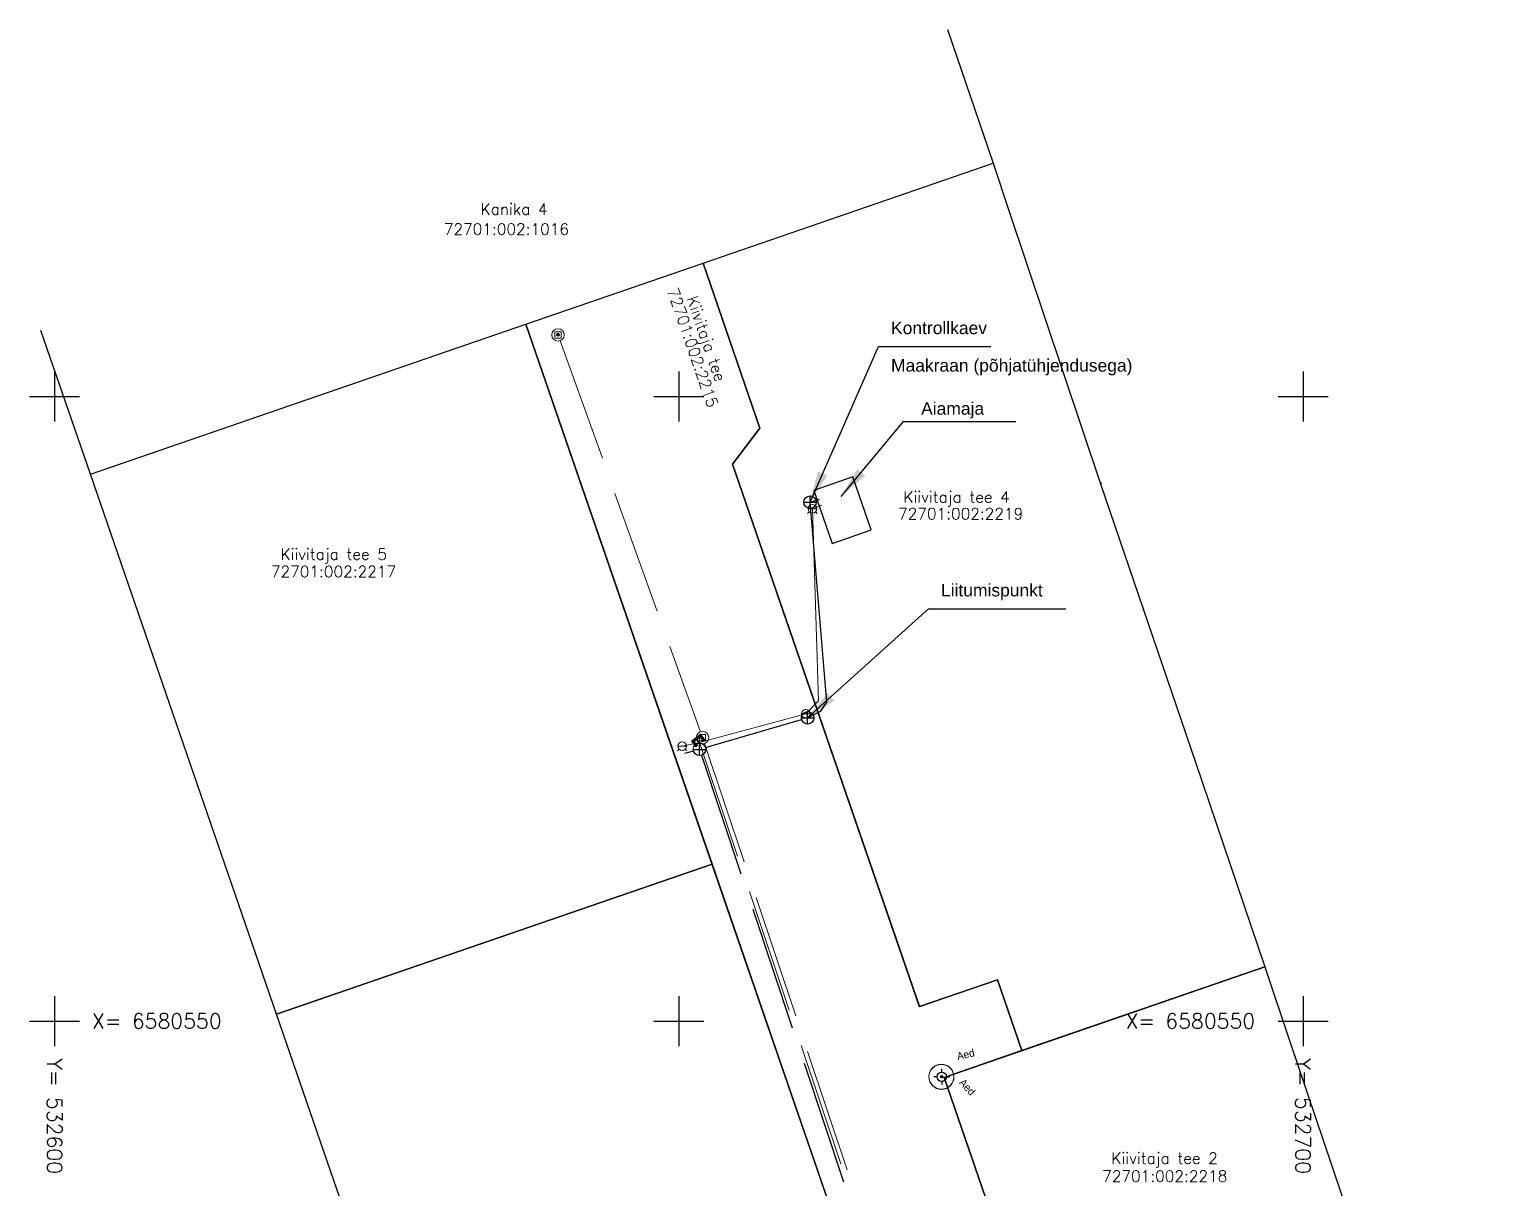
# Model space of a CAD drawing. Header units: metres. Extents: x 532598 to 532721, y 6580440 to 6580629.
# Drawn here: x 532598 to 532716.4, y 6580536.6 to 6580629.4 of the extents above; entities that cross this region are included whole.
import ezdxf
from ezdxf.enums import TextEntityAlignment as Align

# ---------------------------------------------------------------- set-up
doc = ezdxf.new("R2010")
doc.units = ezdxf.units.M
for name, pattern in [('-D-', [26, 10, -1.5, -1.5, 10, -3]), ('-K-', [26, 10, -1.5, -1.5, 10, -3]), ('-V-', [26, 10, -1.5, -1.5, 10, -3]), ('KATASTRIPIIR', [0.02, 0.01, 0.01])]:
    doc.linetypes.add(name, pattern=pattern)
doc.layers.get('0').update_dxf_attribs({"true_color": 0xffffff})
for name, color, linetype, true_color in [('ALUSVORK', 1, 'Continuous', 0xff0000), ('KKAEV', 7, 'Continuous', 0xffffff), ('KTRASS', 1, 'Continuous', 0xff0000), ('mootkorg', 7, 'Continuous', 0xffffff), ('mootmpunkt', 3, 'Continuous', 0x00ff00), ('mootnr', 2, 'Continuous', 0xffff00), ('PIIR', 32, 'Continuous', 0xcc6600), ('vork', 13, 'Continuous', 0x994c4c)]:
    doc.layers.add(name, color=color, linetype=linetype, true_color=true_color)
for name, color, linetype, lineweight, true_color in [('DKAEV', 3, 'Continuous', 13, 0x00ff00), ('DTRASS', 3, 'Continuous', 13, 0x00ff00), ('Level 1', 7, 'Continuous', 0, 0xffffff), ('VKAEV', 7, 'Continuous', 13, 0xffffff), ('VTRASS', 5, 'Continuous', 13, 0x0000ff)]:
    doc.layers.add(name, color=color, linetype=linetype, lineweight=lineweight, true_color=true_color)
doc.styles.get("Standard").update_dxf_attribs({"font": ''})
doc.styles.add('textstyle0', font='')
doc.styles.add('textstyle1', font='')
doc.styles.add('textstyle110', font='')
doc.styles.add('textstyle111', font='')
doc.styles.add('textstyle112', font='')
doc.styles.add('textstyle113', font='')
doc.styles.add('textstyle12', font='')
doc.styles.add('textstyle13', font='')
doc.styles.add('textstyle18', font='')
doc.styles.add('textstyle19', font='')
doc.styles.add('textstyle2', font='')
doc.styles.add('textstyle20', font='')
doc.styles.add('textstyle21', font='')
doc.styles.add('textstyle22', font='')
doc.styles.add('textstyle23', font='')
doc.styles.add('textstyle3', font='')
doc.styles.add('textstyle57', font='')
doc.styles.add('textstyle58', font='')
doc.styles.add('textstyle65', font='')
doc.styles.add('textstyle66', font='')
doc.styles.add('textstyle67', font='')
doc.styles.add('textstyle68', font='')
doc.styles.add('textstyle8', font='')
doc.styles.add('textstyle9', font='')
doc.styles.add('textstyle94', font='')
doc.styles.add('textstyle95', font='')
doc.styles.get('Standard').set_extended_font_data('txt')
doc.styles.get('textstyle0').set_extended_font_data('Arial')
doc.styles.get('textstyle1').set_extended_font_data('Arial')
doc.styles.get('textstyle110').set_extended_font_data('romans')
doc.styles.get('textstyle111').set_extended_font_data('romans')
doc.styles.get('textstyle112').set_extended_font_data('romans')
doc.styles.get('textstyle113').set_extended_font_data('romans')
doc.styles.get('textstyle12').set_extended_font_data('romans')
doc.styles.get('textstyle13').set_extended_font_data('romans')
doc.styles.get('textstyle18').set_extended_font_data('romans')
doc.styles.get('textstyle19').set_extended_font_data('romans')
doc.styles.get('textstyle2').set_extended_font_data('Arial')
doc.styles.get('textstyle20').set_extended_font_data('romans')
doc.styles.get('textstyle21').set_extended_font_data('romans')
doc.styles.get('textstyle22').set_extended_font_data('romans')
doc.styles.get('textstyle23').set_extended_font_data('romans')
doc.styles.get('textstyle3').set_extended_font_data('Arial')
doc.styles.get('textstyle57').set_extended_font_data('standard')
doc.styles.get('textstyle58').set_extended_font_data('standard')
doc.styles.get('textstyle65').set_extended_font_data('standard')
doc.styles.get('textstyle66').set_extended_font_data('standard')
doc.styles.get('textstyle67').set_extended_font_data('standard')
doc.styles.get('textstyle68').set_extended_font_data('standard')
doc.styles.get('textstyle8').set_extended_font_data('romans')
doc.styles.get('textstyle9').set_extended_font_data('romans')
doc.styles.get('textstyle94').set_extended_font_data('INTL_ENGINEERING')
doc.styles.get('textstyle95').set_extended_font_data('INTL_ENGINEERING')
doc.dimstyles.get("Standard").update_dxf_attribs({"dimtxt": 2.5, "dimasz": 2.5, "dimexe": 1.25, "dimexo": 0.625, "dimtad": 1, "dimtxsty": 'Standard', "dimcen": 2.5, "dimadec": 0, "dimazin": 0, "dimtfac": 1, "dimtmove": 0, "dimatfit": 3, "dimfxl": 1, "dimarcsym": 0})

# ---------------------------------------------------------------- blocks, each defined once
blk = doc.blocks.new('VKORIS')
at = {"color": 0, "linetype": 'Continuous'}
for p, q in [((0, 4), (0, -4)), ((-4, 0), (4, 0))]:
    blk.add_line(p, q, dxfattribs=at)
blk = doc.blocks.new('DRKAEV')
at = {"color": 0, "linetype": 'Continuous'}
for p, q in [((-0.5, -0.5), (-0.5, 0.5)), ((-0.5, 0.5), (0.5, 0.5)), ((0.5, 0.5), (0.5, -0.5)), ((0.5, -0.5), (-0.5, -0.5))]:
    blk.add_line(p, q, dxfattribs=at)
blk.add_circle((0, 0), 1, dxfattribs=at)
blk = doc.blocks.new('KAKAEV')
at = {"color": 0, "linetype": 'Continuous'}
for p, q in [((-1, 0), (1, 0)), ((0, -1), (0, 1))]:
    blk.add_line(p, q, dxfattribs=at)
blk.add_circle((0, 0), 1, dxfattribs=at)
blk = doc.blocks.new('VESIIB')
at = {"color": 0, "linetype": 'Continuous'}
for p, q in [((-0.7, 0), (0.7, 0)), ((-0.49, -0.49), (-0.77, -0.77)), ((0.49, -0.49), (0.77, -0.77))]:
    blk.add_line(p, q, dxfattribs=at)
blk.add_circle((0, 0), 0.7, dxfattribs=at)
blk = doc.blocks.new('SPYMAR')
at = {"color": 0, "linetype": 'Continuous'}
for p, q in [((-0.75, 0), (-1.25, 0)), ((0, 0.75), (0, 1.25)), ((0.75, 0), (1.25, 0)), ((0, -0.75), (0, -1.25))]:
    blk.add_line(p, q, dxfattribs=at)
for radius in [0.75, 0.044]:
    blk.add_circle((0, 0), radius, dxfattribs=at)
blk = doc.blocks.new('PIMIK')
at = {"color": 0, "linetype": 'Continuous', "lineweight": 0}
for p, q in [((-0.15, 0.9), (1, 0.9)), ((-0.15, -0.9), (-0.15, 0.9)), ((-0.15, 0.32), (0.42, 0.9)), ((-0.15, 0.4), (0.35, 0.9)), ((-0.15, 0.47), (0.28, 0.9)), ((-0.15, 0.54), (0.21, 0.9)), ((-0.15, 0.61), (0.14, 0.9)), ((-0.15, 0.68), (0.07, 0.9)), ((-0.15, 0.75), (0, 0.9)), ((-0.15, 0.82), (-0.07, 0.9)), ((-0.15, 0.89), (-0.14, 0.9)), ((-0.15, 0.25), (0.15, 0.55)), ((-0.15, 0.18), (0.15, 0.48)), ((-0.15, 0.11), (0.15, 0.41)), ((-0.15, 0.04), (0.15, 0.34)), ((-0.15, -0.03), (0.15, 0.27)), ((-0.15, -0.1), (0.15, 0.2)), ((-0.15, -0.17), (0.15, 0.13)), ((-0.15, -0.24), (0.15, 0.06)), ((0, -0.75), (0, 0.75)), ((0, 0.75), (1, 0.75)), ((0.15, 0.6), (1, 0.6)), ((0.15, -0.6), (0.15, 0.6)), ((0.2, 0.6), (0.49, 0.9)), ((0.27, 0.6), (0.56, 0.9)), ((0.34, 0.6), (0.63, 0.9)), ((0.41, 0.6), (0.71, 0.9)), ((0.48, 0.6), (0.78, 0.9)), ((0.55, 0.6), (0.85, 0.9)), ((0.62, 0.6), (0.92, 0.9)), ((0.69, 0.6), (0.99, 0.9)), ((0.76, 0.6), (1, 0.84)), ((0.83, 0.6), (1, 0.77)), ((0.9, 0.6), (1, 0.7)), ((0.97, 0.6), (1, 0.63)), ((1, 0.6), (1, 0.9)), ((-0.15, -0.31), (0.15, -0.01)), ((-0.15, -0.38), (0.15, -0.08)), ((-0.15, -0.46), (0.15, -0.15)), ((-0.15, -0.53), (0.15, -0.23)), ((-0.15, -0.6), (0.15, -0.3)), ((-0.15, -0.67), (0.15, -0.37)), ((-0.15, -0.74), (0.15, -0.44)), ((-0.15, -0.81), (0.15, -0.51)), ((-0.15, -0.88), (0.15, -0.58)), ((1, -0.9), (-0.15, -0.9)), ((-0.1, -0.9), (0.2, -0.6)), ((-0.03, -0.9), (0.27, -0.6)), ((1, -0.75), (0, -0.75)), ((0.04, -0.9), (0.34, -0.6)), ((0.11, -0.9), (0.41, -0.6)), ((1, -0.6), (0.15, -0.6)), ((0.18, -0.9), (0.48, -0.6)), ((0.25, -0.9), (0.55, -0.6)), ((0.32, -0.9), (0.62, -0.6)), ((0.4, -0.9), (0.69, -0.6)), ((0.47, -0.9), (0.76, -0.6)), ((0.54, -0.9), (0.83, -0.6)), ((0.61, -0.9), (0.91, -0.6)), ((0.68, -0.9), (0.98, -0.6)), ((0.75, -0.9), (1, -0.65)), ((0.82, -0.9), (1, -0.72)), ((0.89, -0.9), (1, -0.79)), ((0.96, -0.9), (1, -0.86)), ((1, -0.9), (1, -0.6))]:
    blk.add_line(p, q, dxfattribs=at)

msp = doc.modelspace()

# ---------------------------------------------------------------- linework, layer by layer
for p, q in [((532663.93, 6580593.58), (532660.81, 6580592.49)), ((532665.41, 6580589.33), (532663.93, 6580593.58)), ((532660.81, 6580592.49), (532662.29, 6580588.25)), ((532662.29, 6580588.25), (532665.41, 6580589.33))]:
    msp.add_line(p, q)
at = {"layer": 'DTRASS', "linetype": '-D-'}
for points in [[(532640.5, 6580604.47), (532651.73, 6580573.16)], [(532652.06, 6580572.22), (532664.58, 6580534.84)]]:
    msp.add_lwpolyline(points, dxfattribs=at)
at = {"layer": 'KTRASS'}
for p, q in [((532660.51, 6580591.55), (532661.26, 6580591.8)), ((532661.86, 6580575.53), (532660.51, 6580591.55)), ((532661.38, 6580574.8), (532661.86, 6580575.53)), ((532660.31, 6580574.28), (532661.38, 6580574.8))]:
    msp.add_line(p, q, dxfattribs=at)
at = {"layer": 'KTRASS', "linetype": '-K-'}
for points in [[(532652.14, 6580571.89), (532659.84, 6580574.14)], [(532651.18, 6580571.62), (532650.46, 6580571.42)], [(532651.82, 6580571.28), (532664.36, 6580533.65)]]:
    msp.add_lwpolyline(points, dxfattribs=at)
at = {"layer": 'Level 1', "color": 2, "linetype": 'Continuous', "lineweight": 0, "true_color": 0xffff00}
for centre in [(532671.03, 6580545.55), (532671.04, 6580545.52)]:
    msp.add_circle(centre, 1, dxfattribs=at)
for p in [(532651.42, 6580572.63), (532671.03, 6580545.55)]:
    msp.add_point(p, dxfattribs=at)
at = {"layer": 'Level 1', "color": 2, "linetype": 'Continuous', "lineweight": 53, "true_color": 0xffff00}
msp.add_point((532671.04, 6580545.52), dxfattribs=at)
at = {"layer": 'mootmpunkt'}
for centre in [(532640.32, 6580604.96), (532640.33, 6580604.94), (532671.06, 6580545.54)]:
    msp.add_circle(centre, 0.1, dxfattribs=at)
at = {"layer": 'PIIR', "linetype": 'KATASTRIPIIR'}
msp.add_line((532671.53, 6580629.39), (532675.17, 6580618.7), dxfattribs=at)
for points in [[(532651.94, 6580610.69), (532675.17, 6580618.69), (532676.42, 6580614.99), (532683.77, 6580593.02), (532691.39, 6580570.72), (532696.93, 6580554.34), (532677.48, 6580547.63), (532675.54, 6580553.3), (532669.27, 6580551.14), (532654.29, 6580594.58), (532656.5, 6580597.46)], [(532637.76, 6580605.81), (532652.66, 6580562.56), (532617.78, 6580550.54), (532602.87, 6580593.78), (532637.76, 6580605.81), (532637.76, 6580605.81)], [(532617.78, 6580550.54), (532652.66, 6580562.56), (532667.53, 6580519.44), (532632.65, 6580507.41)], [(532671.25, 6580545.48), (532696.93, 6580554.34), (532698.98, 6580548.27), (532715.8, 6580498.51), (532696.48, 6580487.37), (532691.47, 6580486.82)]]:
    msp.add_lwpolyline(points, close=True, dxfattribs=at)
for points in [[(532637.76, 6580605.81), (532651.94, 6580610.69), (532656.5, 6580597.46), (532654.29, 6580594.58), (532669.29, 6580551.15), (532675.53, 6580553.31), (532677.48, 6580547.63), (532671.25, 6580545.48), (532691.47, 6580486.82), (532696.48, 6580487.37), (532715.8, 6580498.51), (532716.45, 6580496.58), (532649.66, 6580458.06), (532648.89, 6580460.3), (532678.04, 6580476.73), (532681, 6580480.37), (532637.76, 6580605.8)], [(532602.87, 6580593.78), (532598.89, 6580605.29)], [(532671.81, 6580545.68), (532677.48, 6580547.63), (532675.54, 6580553.3), (532669.29, 6580551.15)]]:
    msp.add_lwpolyline(points, dxfattribs=at)
at = {"layer": 'PIIR', "linetype": 'Continuous'}
for p in [(532675.17, 6580618.7), (532602.87, 6580593.78), (532683.84, 6580593.07)]:
    msp.add_point(p, dxfattribs=at)
at = {"layer": 'VTRASS'}
for p, q in [((532660.7, 6580591.02), (532661.47, 6580591.3)), ((532660.7, 6580591.02), (532661.19, 6580575.64)), ((532661.19, 6580575.64), (532660.18, 6580574.6))]:
    msp.add_line(p, q, dxfattribs=at)
at = {"layer": 'VTRASS', "linetype": '-V-'}
for points in [[(532660.18, 6580574.6), (532651.65, 6580572.31)], [(532650.27, 6580572.01), (532651.65, 6580572.31)]]:
    msp.add_lwpolyline(points, dxfattribs=at)
at = {"layer": 'VTRASS', "linetype": '-V-', "flags": 128}
for points in [[(532651.65, 6580572.31), (532651.42, 6580572.63)], [(532651.42, 6580572.63), (532651.65, 6580572.31), (532664.53, 6580533.94), (532678, 6580495.34), (532681.75, 6580489.79), (532690.65, 6580483.39), (532692.24, 6580481.6)]]:
    msp.add_lwpolyline(points, dxfattribs=at)

# ---------------------------------------------------------------- block references
at = {"layer": 'ALUSVORK', "xscale": 0.5, "yscale": 0.5}
msp.add_blockref('SPYMAR', (532671.06, 6580545.54), dxfattribs=at)
at = {"layer": 'DKAEV', "xscale": 0.5, "yscale": 0.5}
for p in [(532640.33, 6580604.94), (532651.9, 6580572.69)]:
    msp.add_blockref('DRKAEV', p, dxfattribs=at)
at = {"layer": 'KKAEV', "color": 1, "true_color": 0xff0000, "xscale": 0.5, "yscale": 0.5}
for p in [(532660.51, 6580591.55), (532660.32, 6580574.28), (532651.66, 6580571.75)]:
    msp.add_blockref('KAKAEV', p, dxfattribs=at)
at = {"layer": 'VKAEV', "color": 5, "true_color": 0x0000ff, "xscale": 0.5, "yscale": 0.5}
for p in [(532660.7, 6580591.02), (532660.18, 6580574.6), (532650.27, 6580572.01)]:
    msp.add_blockref('VESIIB', p, dxfattribs=at)
at = {"layer": 'vork', "linetype": 'Continuous', "xscale": 0.5, "yscale": 0.5}
for p in [(532600, 6580600), (532650, 6580600), (532700, 6580600), (532600, 6580550), (532650, 6580550), (532700, 6580550)]:
    msp.add_blockref('VKORIS', p, dxfattribs=at)
at = {"layer": 'VTRASS', "xscale": 0.4999999997156908, "yscale": 0.5, "rotation": 307.7617255350907}
msp.add_blockref('PIMIK', (532651.42, 6580572.63), dxfattribs=at)

# ---------------------------------------------------------------- texts
at = {"char_height": 1, "attachment_point": 1}
for s, insert, style in [('Kontrollkaev', (532667, 6580606), 'textstyle1'), ('Maakraan (põhjatühjendusega)', (532667, 6580603), 'textstyle2'), ('Aiamaja', (532669.41, 6580599.55), 'textstyle0'), ('Liitumispunkt', (532671, 6580585), 'textstyle3')]:
    msp.add_mtext(s, dxfattribs=dict(at, insert=insert, style=style))
at = {"layer": 'Level 1', "color": 2, "linetype": 'Continuous', "lineweight": 0, "true_color": 0xffff00}
for rotation, style, p in [(13.0782, 'textstyle95', (532672.98, 6580547.32)), (312.3521, 'textstyle94', (532673.11, 6580544.71))]:
    msp.add_text('Aed', height=0.6, rotation=rotation, dxfattribs=dict(at, style=style)).set_placement(p, align=Align.MIDDLE_CENTER)
at = {"layer": 'mootkorg'}
for s, style, p in [(' 26.77', 'textstyle66', (532640.32, 6580604.96)), (' 26.82', 'textstyle68', (532640.33, 6580604.94)), (' 27.8', 'textstyle58', (532671.06, 6580545.54))]:
    msp.add_text(s, height=0.02, dxfattribs=dict(at, style=style)).set_placement(p, align=Align.TOP_LEFT)
at = {"layer": 'mootnr'}
for s, style, p in [(' 27', 'textstyle65', (532640.32, 6580604.96)), (' 28', 'textstyle67', (532640.33, 6580604.94)), (' RP1', 'textstyle57', (532671.06, 6580545.54))]:
    msp.add_text(s, height=0.02, dxfattribs=dict(at, style=style)).set_placement(p, align=Align.BOTTOM_LEFT)
at = {"layer": 'PIIR', "linetype": 'KATASTRIPIIR'}
for s, style, p in [('Kanika 4', 'textstyle8', (532634.13, 6580614.56)), ('72701:002:1016', 'textstyle9', (532631.18, 6580612.96)), ('Kiivitaja tee 4', 'textstyle20', (532667.99, 6580591.51)), ('72701:002:2219', 'textstyle21', (532667.56, 6580590.17)), ('Kiivitaja tee 5', 'textstyle12', (532618.1, 6580586.93)), ('72701:002:2217', 'textstyle13', (532617.33, 6580585.54)), ('Kiivitaja tee 2', 'textstyle18', (532684.65, 6580538.56)), ('72701:002:2218', 'textstyle19', (532683.91, 6580537.13))]:
    msp.add_text(s, height=0.9, dxfattribs=dict(at, style=style)).set_placement(p)
for s, style, p in [('72701:002:2215', 'textstyle23', (532649.07, 6580608.52)), ('Kiivitaja tee', 'textstyle22', (532650.62, 6580607.86))]:
    msp.add_text(s, height=0.9, rotation=289.0218, dxfattribs=dict(at, style=style)).set_placement(p)
at = {"layer": 'vork'}
for style, p in [('textstyle112', (532603, 6580550)), ('textstyle110', (532685.78, 6580550))]:
    msp.add_text('X= 6580550', height=1.2, dxfattribs=dict(at, style=style)).set_placement(p, align=Align.MIDDLE_LEFT)
for s, style, p in [('Y= 532600', 'textstyle113', (532600, 6580547)), ('Y= 532700', 'textstyle111', (532700, 6580547))]:
    msp.add_text(s, height=1.2, rotation=270, dxfattribs=dict(at, style=style)).set_placement(p, align=Align.MIDDLE_LEFT)

# ---------------------------------------------------------------- leaders
for points in [[(532660.51, 6580591.55), (532666, 6580604), (532675, 6580604)], [(532663, 6580592), (532668, 6580598), (532677, 6580598)], [(532660.32, 6580574.28), (532670, 6580583), (532681, 6580583)]]:
    msp.add_leader(points, dimstyle='Standard')

doc.saveas('drawing.dxf')
